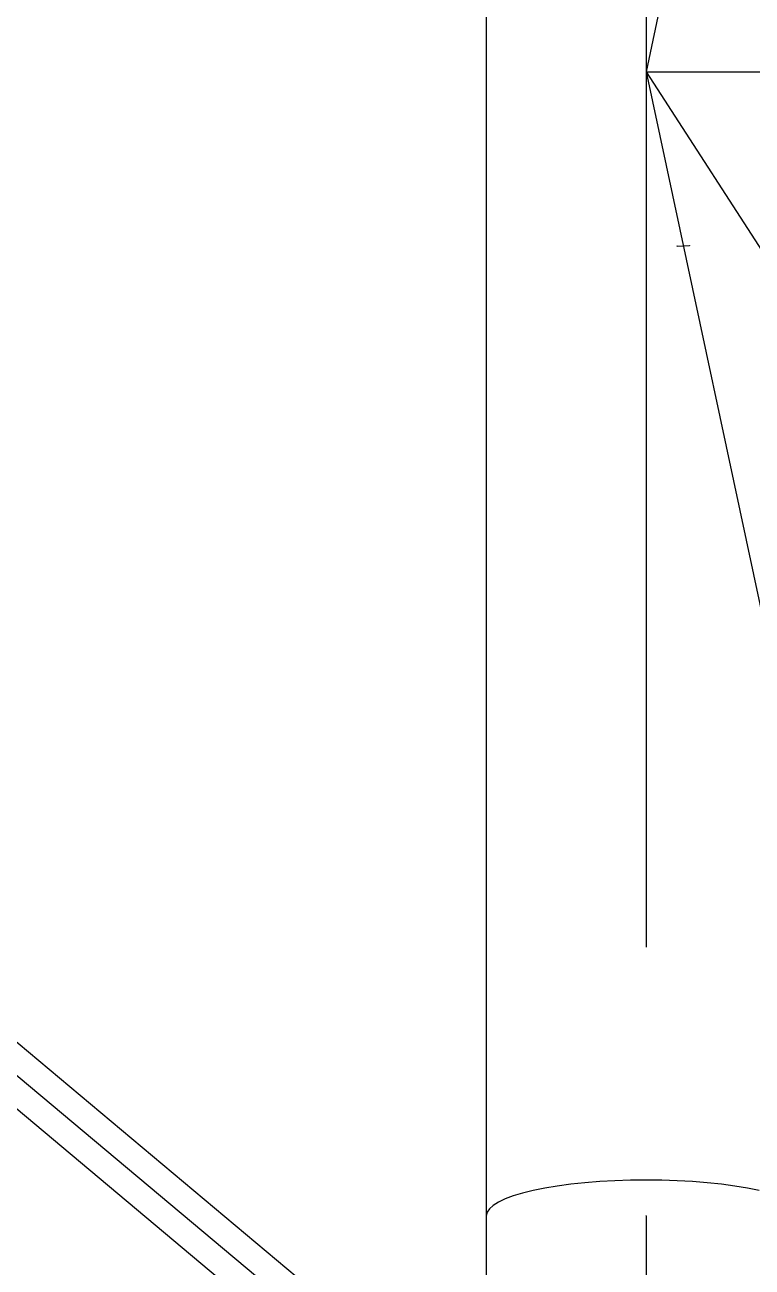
# Model space of a CAD drawing. Header units: millimetres. Extents: x 150209.93 to 150215.05, y 136675.65 to 136679.93.
# Drawn here: x 150211.237 to 150211.3064, y 136679.157 to 136679.2754 of the extents above; entities that cross this region are included whole.
import ezdxf

# ---------------------------------------------------------------- set-up
doc = ezdxf.new("R2010")
doc.units = ezdxf.units.MM
doc.header["$LTSCALE"] = 0.25
doc.linetypes.add('CENTER', pattern=[50.8, 31.75, -6.35, 6.35, -6.35])
doc.linetypes.add('XKITLINE00', pattern=[0])

# ---------------------------------------------------------------- blocks, each defined once
blk = doc.blocks.new('çatıı')
at = {"color": 8, "linetype": 'CENTER'}
for p, q in [((11840, 19282.77), (11840, 17654.86)), ((12370, 19020.27), (11840, 18200.27)), ((11840, 17470.27), (10096.38, 18930.27)), ((11927.5, 18610.27), (11840, 18200.27)), ((11840, 18200.27), (12370, 18200.28)), ((11840, 18200.27), (12370, 17380.27)), ((11840, 18200.27), (11927.5, 17790.27)), ((11854.76, 18117.18), (11860.65, 18117.42)), ((11840, 17654.86), (11840, 16010.75))]:
    blk.add_line(p, q, dxfattribs=at)
at = {"color": 8, "linetype": 'XKITLINE00'}
for p, q in [((11763.8, 17549.97), (10139.31, 18910.22)), ((11763.8, 17518.19), (10108.48, 18904.26)), ((11763.8, 18857.43), (11763.8, 17654.86)), ((11797.66, 17669.02), (11791.65, 17668.02)), ((11804.07, 17669.87), (11797.66, 17669.02)), ((11810.83, 17670.59), (11804.07, 17669.87)), ((11817.88, 17671.15), (11810.83, 17670.59)), ((11825.13, 17671.56), (11817.88, 17671.15)), ((11832.53, 17671.8), (11825.13, 17671.56)), ((11840, 17671.88), (11832.53, 17671.8)), ((11847.46, 17671.8), (11840, 17671.88)), ((11854.86, 17671.56), (11847.46, 17671.8)), ((11862.12, 17671.15), (11854.86, 17671.56)), ((11869.16, 17670.59), (11862.12, 17671.15)), ((11875.92, 17669.87), (11869.16, 17670.59)), ((11882.33, 17669.02), (11875.92, 17669.87)), ((11888.34, 17668.02), (11882.33, 17669.02)), ((11772.79, 17662.89), (11769.6, 17661.38)), ((11776.64, 17664.32), (11772.79, 17662.89)), ((11781.09, 17665.66), (11776.64, 17664.32)), ((11786.11, 17666.9), (11781.09, 17665.66)), ((11791.65, 17668.02), (11786.11, 17666.9)), ((11893.88, 17666.9), (11888.34, 17668.02)), ((11765.26, 17658.18), (11764.16, 17656.53)), ((11765.26, 17658.18), (11764.16, 17656.53)), ((11767.08, 17659.8), (11765.26, 17658.18)), ((11769.6, 17661.38), (11767.08, 17659.8)), ((11764.16, 17656.53), (11763.8, 17654.86)), ((11764.16, 17656.53), (11763.8, 17654.86)), ((11763.8, 17654.86), (11763.8, 17544.98))]:
    blk.add_line(p, q, dxfattribs=at)
for centre in [(11840, 18200.27), (11840, 18200.27), (11840, 18200.27), (11840, 18200.27), (11840, 18200.27), (11854.76, 18117.18), (11860.65, 18117.42), (11840, 17654.86), (11840, 17654.86)]:
    blk.add_circle(centre, 0.05, dxfattribs=at)

msp = doc.modelspace()

# ---------------------------------------------------------------- block references
at = {"xscale": 0.0002000170049888334, "yscale": 0.0002000170049888334, "zscale": 0.0002000170049888334}
msp.add_blockref('çatıı', (150208.92807, 136675.63059), dxfattribs=at)

doc.saveas('drawing.dxf')
